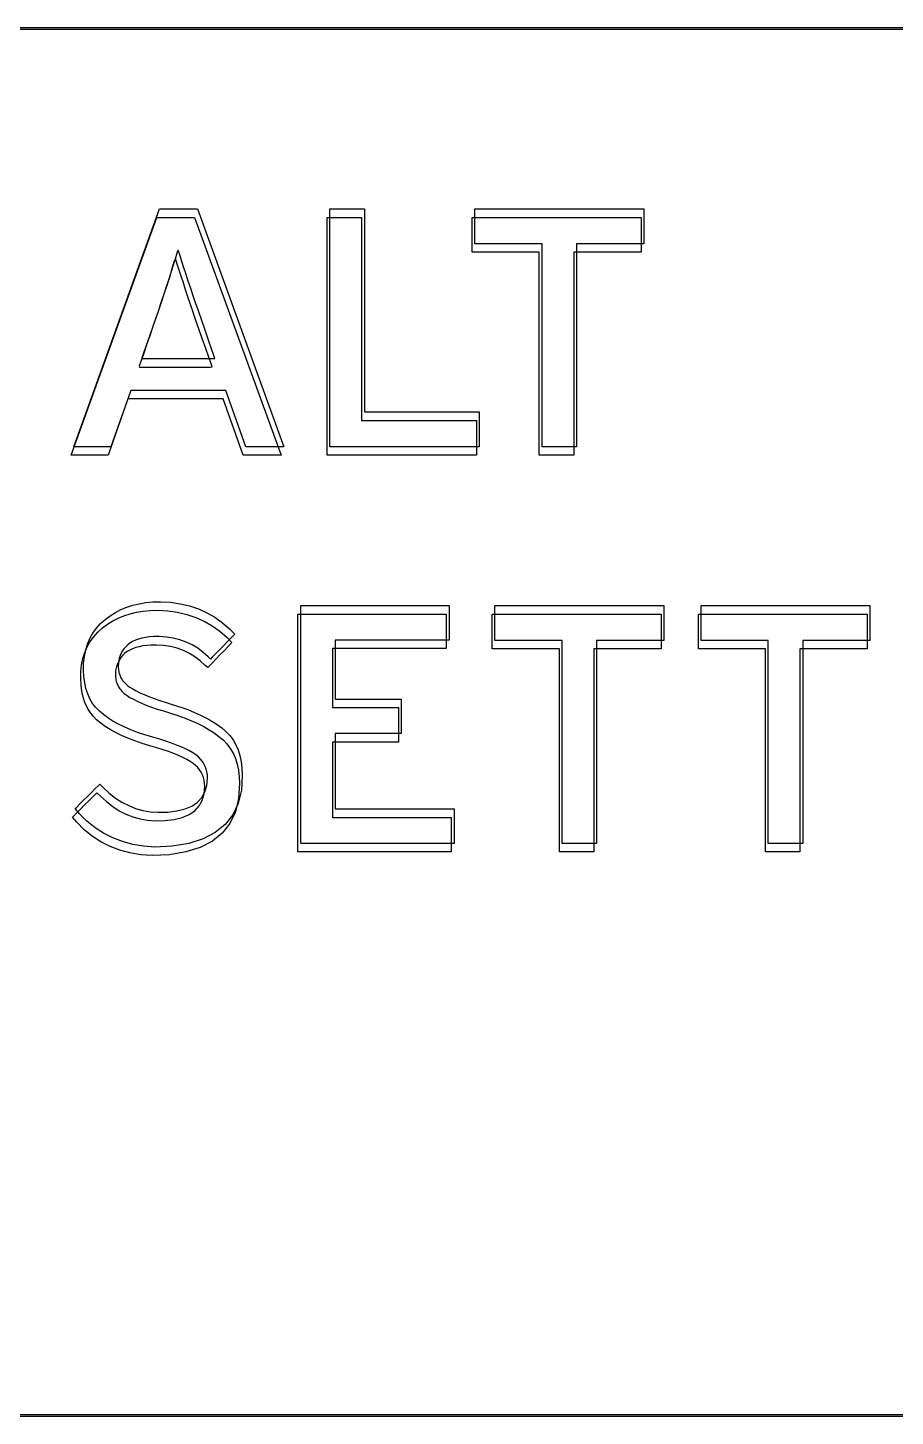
# Model space of a CAD drawing. Extents: x 1 to 47.7, y 0.2 to 35.
# Drawn here: x 15.509 to 15.934, y 11.834 to 12.514 of the extents above; entities that cross this region are included whole.
import ezdxf

# ---------------------------------------------------------------- set-up
doc = ezdxf.new("R2010")
doc.units = 0
doc.header["$MEASUREMENT"] = 0
for name, color, linetype in [('4_1__5U__UP_TO_TWO_IO_BOAR', 7, 'CONTINUOUS'), ('4_2__5U__FRONT_PANEL_W_24_', 7, 'CONTINUOUS'), ('5_1___24__TARGET_LEDS___12', 7, 'CONTINUOUS')]:
    doc.layers.add(name, color=color, linetype=linetype)

msp = doc.modelspace()

# ---------------------------------------------------------------- linework, layer by layer
at = {"layer": '4_1__5U__UP_TO_TWO_IO_BOAR'}
for points in [[(15.95687, 12.51358), (15.75912, 12.51358), (15.54988, 12.51358), (15.34926, 12.51358)], [(15.61576, 12.30894), (15.606, 12.33662), (15.55929, 12.33662), (15.5496, 12.30894), (15.53145, 12.30894), (15.57345, 12.42556), (15.592, 12.42556), (15.63448, 12.30894), (15.61576, 12.30894)], [(15.65704, 12.30894), (15.65704, 12.42556), (15.67394, 12.42556), (15.67394, 12.32602), (15.73029, 12.32602), (15.73029, 12.30894), (15.65704, 12.30894)], [(15.77802, 12.40847), (15.77802, 12.30894), (15.76112, 12.30894), (15.76112, 12.40847), (15.72816, 12.40847), (15.72816, 12.42556), (15.81102, 12.42556), (15.81102, 12.40847), (15.77802, 12.40847)], [(15.64271, 12.1145), (15.64271, 12.23111), (15.71549, 12.23111), (15.71549, 12.21419), (15.65961, 12.21419), (15.65961, 12.18521), (15.69207, 12.18521), (15.69207, 12.16829), (15.65961, 12.16829), (15.65961, 12.13142), (15.71794, 12.13142), (15.71794, 12.1145), (15.64271, 12.1145)], [(15.78787, 12.21403), (15.78787, 12.1145), (15.77097, 12.1145), (15.77097, 12.21403), (15.73801, 12.21403), (15.73801, 12.23111), (15.82087, 12.23111), (15.82087, 12.21403), (15.78787, 12.21403)], [(15.88902, 12.21403), (15.88902, 12.1145), (15.87212, 12.1145), (15.87212, 12.21403), (15.83917, 12.21403), (15.83917, 12.23111), (15.92202, 12.23111), (15.92202, 12.21403), (15.88902, 12.21403)], [(15.43289, 11.83359), (15.63967, 11.83359), (15.84645, 11.83359), (15.94355, 11.83359)]]:
    msp.add_lwpolyline(points, dxfattribs=at)
for points in [[(15.59127, 12.37909), (15.58997, 12.38292), (15.58873, 12.3866), (15.58756, 12.39012), (15.58645, 12.39349), (15.58541, 12.39671), (15.58442, 12.39976), (15.5835, 12.40267), (15.58264, 12.40542), (15.58187, 12.40382), (15.58104, 12.40099), (15.58013, 12.398), (15.57915, 12.39484), (15.57809, 12.39151), (15.57696, 12.38801), (15.57575, 12.38435), (15.57447, 12.38051), (15.57379, 12.37852), (15.57301, 12.37627), (15.57173, 12.37258), (15.57014, 12.36801), (15.56845, 12.36315), (15.56686, 12.35858), (15.56558, 12.35488), (15.5648, 12.35264), (15.56491, 12.35223), (15.56744, 12.35223), (15.5721, 12.35223), (15.57808, 12.35223), (15.58461, 12.35223), (15.59091, 12.35223), (15.59619, 12.35223), (15.59967, 12.35223), (15.60061, 12.35227), (15.60008, 12.35378), (15.59897, 12.35699), (15.59746, 12.36131), (15.59578, 12.36615), (15.59411, 12.37093), (15.59267, 12.37507), (15.59165, 12.37799)], [(15.61404, 12.14798), (15.61357, 12.14062), (15.612, 12.13412), (15.60934, 12.12847), (15.60558, 12.12368), (15.60072, 12.11975), (15.59477, 12.11668), (15.58773, 12.11446), (15.57959, 12.1131), (15.57111, 12.11266), (15.56555, 12.1131), (15.56026, 12.114), (15.55524, 12.11536), (15.55049, 12.11717), (15.546, 12.11944), (15.54178, 12.12217), (15.53784, 12.12535), (15.53415, 12.12899), (15.53208, 12.13154), (15.53281, 12.13227), (15.53419, 12.13364), (15.536, 12.13545), (15.53803, 12.13747), (15.54006, 12.1395), (15.54189, 12.14132), (15.54329, 12.14272), (15.54407, 12.14349), (15.54578, 12.14185), (15.54873, 12.13911), (15.5518, 12.13672), (15.55499, 12.13468), (15.55829, 12.133), (15.5617, 12.13165), (15.56523, 12.13066), (15.56888, 12.13002), (15.57264, 12.12973), (15.57743, 12.12983), (15.58199, 12.13039), (15.58594, 12.13138), (15.58929, 12.13281), (15.59203, 12.13468), (15.59417, 12.13699), (15.59571, 12.13973), (15.59665, 12.14292), (15.59698, 12.14654), (15.59691, 12.14815), (15.59671, 12.14957), (15.59636, 12.15094), (15.59587, 12.15225), (15.59523, 12.15349), (15.59446, 12.15468), (15.59354, 12.1558), (15.59248, 12.15686), (15.59127, 12.15786), (15.5898, 12.15886), (15.58812, 12.15984), (15.58623, 12.16081), (15.58412, 12.16177), (15.58179, 12.16272), (15.57925, 12.16366), (15.5765, 12.16459), (15.57353, 12.16551), (15.5701, 12.1665), (15.56626, 12.16767), (15.56266, 12.16891), (15.55929, 12.17021), (15.55615, 12.17157), (15.55324, 12.17299), (15.55056, 12.17448), (15.54812, 12.17602), (15.54591, 12.17763), (15.54392, 12.17927), (15.54215, 12.18108), (15.5406, 12.18309), (15.53928, 12.18531), (15.5382, 12.18774), (15.53733, 12.19037), (15.5367, 12.19321), (15.53629, 12.19626), (15.53611, 12.19952), (15.5362, 12.20293), (15.53656, 12.2062), (15.53721, 12.2093), (15.53812, 12.21222), (15.53931, 12.21498), (15.54078, 12.21757), (15.54252, 12.21999), (15.54453, 12.22224), (15.54682, 12.22433), (15.54923, 12.22614), (15.55179, 12.22773), (15.55448, 12.22911), (15.55732, 12.23028), (15.56031, 12.23124), (15.56345, 12.23199), (15.56673, 12.23253), (15.57015, 12.23287), (15.57386, 12.23298), (15.57883, 12.2327), (15.58359, 12.23203), (15.58815, 12.23096), (15.59251, 12.22948), (15.59667, 12.22761), (15.60062, 12.22534), (15.60438, 12.22266), (15.60793, 12.21959), (15.61031, 12.21711), (15.60966, 12.21643), (15.60835, 12.21508), (15.60659, 12.21326), (15.6046, 12.21119), (15.60258, 12.2091), (15.60075, 12.20721), (15.59931, 12.20572), (15.59848, 12.20486), (15.59724, 12.20591), (15.59478, 12.20816), (15.59217, 12.21013), (15.5894, 12.21181), (15.58648, 12.2132), (15.5834, 12.2143), (15.58017, 12.21512), (15.57678, 12.21565), (15.57324, 12.21589), (15.57056, 12.21586), (15.56849, 12.2157), (15.56655, 12.21545), (15.56475, 12.2151), (15.56309, 12.21465), (15.56156, 12.21411), (15.56018, 12.21346), (15.55893, 12.21272), (15.55782, 12.21187), (15.55684, 12.21092), (15.55597, 12.2099), (15.55523, 12.20883), (15.55459, 12.20771), (15.55408, 12.20654), (15.55368, 12.20531), (15.55339, 12.20403), (15.55322, 12.2027), (15.55317, 12.20136), (15.55318, 12.20068), (15.55323, 12.20003), (15.5533, 12.1994), (15.55341, 12.19879), (15.55354, 12.1982), (15.5537, 12.19763), (15.55388, 12.19708), (15.5541, 12.19655), (15.55434, 12.19604), (15.55463, 12.19549), (15.55496, 12.19494), (15.55533, 12.1944), (15.55576, 12.19387), (15.55623, 12.19335), (15.55675, 12.19283), (15.55731, 12.19231), (15.55793, 12.19181), (15.55884, 12.19113), (15.56027, 12.19022), (15.56193, 12.18929), (15.56381, 12.18836), (15.56592, 12.18742), (15.56826, 12.18647), (15.57083, 12.18551), (15.57362, 12.18455), (15.57664, 12.18357), (15.5802, 12.1825), (15.58383, 12.18131), (15.58728, 12.18006), (15.59053, 12.17874), (15.59359, 12.17735), (15.59646, 12.1759), (15.59914, 12.17437), (15.60163, 12.17278), (15.60393, 12.17113), (15.60602, 12.16936), (15.60787, 12.16739), (15.60948, 12.16522), (15.61084, 12.16285), (15.61197, 12.16028), (15.61285, 12.15751), (15.61349, 12.15453), (15.61389, 12.15136)]]:
    msp.add_lwpolyline(points, close=True, dxfattribs=at)
at = {"layer": '4_2__5U__FRONT_PANEL_W_24_'}
for points in [[(15.95466, 12.51442), (15.75691, 12.51442), (15.54767, 12.51442), (15.34705, 12.51442)], [(15.61442, 12.30478), (15.60465, 12.33245), (15.55794, 12.33245), (15.54826, 12.30478), (15.53011, 12.30478), (15.5721, 12.42139), (15.59066, 12.42139), (15.63314, 12.30478), (15.61442, 12.30478)], [(15.65569, 12.30478), (15.65569, 12.42139), (15.67259, 12.42139), (15.67259, 12.32186), (15.72895, 12.32186), (15.72895, 12.30478), (15.65569, 12.30478)], [(15.77668, 12.40431), (15.77668, 12.30478), (15.75978, 12.30478), (15.75978, 12.40431), (15.72682, 12.40431), (15.72682, 12.42139), (15.80968, 12.42139), (15.80968, 12.40431), (15.77668, 12.40431)], [(15.64137, 12.11033), (15.64137, 12.22695), (15.71415, 12.22695), (15.71415, 12.21003), (15.65827, 12.21003), (15.65827, 12.18104), (15.69073, 12.18104), (15.69073, 12.16413), (15.65827, 12.16413), (15.65827, 12.12725), (15.71659, 12.12725), (15.71659, 12.11033), (15.64137, 12.11033)], [(15.78653, 12.20987), (15.78653, 12.11033), (15.76963, 12.11033), (15.76963, 12.20987), (15.73667, 12.20987), (15.73667, 12.22695), (15.81953, 12.22695), (15.81953, 12.20987), (15.78653, 12.20987)], [(15.88768, 12.20987), (15.88768, 12.11033), (15.87078, 12.11033), (15.87078, 12.20987), (15.83782, 12.20987), (15.83782, 12.22695), (15.92068, 12.22695), (15.92068, 12.20987), (15.88768, 12.20987)], [(15.43068, 11.83444), (15.63746, 11.83444), (15.84424, 11.83444), (15.94134, 11.83444)]]:
    msp.add_lwpolyline(points, dxfattribs=at)
for points in [[(15.58993, 12.37493), (15.58863, 12.37876), (15.58739, 12.38244), (15.58622, 12.38596), (15.58511, 12.38933), (15.58406, 12.39254), (15.58308, 12.3956), (15.58216, 12.39851), (15.5813, 12.40126), (15.58052, 12.39965), (15.57969, 12.39683), (15.57879, 12.39384), (15.5778, 12.39068), (15.57675, 12.38735), (15.57561, 12.38385), (15.57441, 12.38018), (15.57313, 12.37634), (15.57245, 12.37435), (15.57167, 12.37211), (15.57038, 12.36841), (15.5688, 12.36384), (15.56711, 12.35898), (15.56552, 12.35441), (15.56424, 12.35072), (15.56346, 12.34847), (15.56356, 12.34806), (15.5661, 12.34806), (15.57075, 12.34806), (15.57674, 12.34806), (15.58327, 12.34806), (15.58957, 12.34806), (15.59485, 12.34806), (15.59832, 12.34806), (15.59927, 12.34811), (15.59874, 12.34962), (15.59762, 12.35283), (15.59612, 12.35714), (15.59443, 12.36199), (15.59277, 12.36677), (15.59132, 12.37091), (15.59031, 12.37382)], [(15.6127, 12.14381), (15.61222, 12.13645), (15.61066, 12.12995), (15.60799, 12.12431), (15.60423, 12.11952), (15.59938, 12.11559), (15.59343, 12.11251), (15.58639, 12.1103), (15.57825, 12.10893), (15.56977, 12.10849), (15.56421, 12.10894), (15.55892, 12.10984), (15.5539, 12.11119), (15.54915, 12.11301), (15.54466, 12.11528), (15.54044, 12.118), (15.53649, 12.12119), (15.53281, 12.12482), (15.53073, 12.12737), (15.53147, 12.1281), (15.53285, 12.12948), (15.53466, 12.13128), (15.53669, 12.13331), (15.53872, 12.13533), (15.54055, 12.13715), (15.54195, 12.13855), (15.54272, 12.13932), (15.54444, 12.13768), (15.54739, 12.13495), (15.55046, 12.13256), (15.55364, 12.13052), (15.55694, 12.12883), (15.56036, 12.12749), (15.56389, 12.1265), (15.56754, 12.12586), (15.5713, 12.12556), (15.57609, 12.12567), (15.58064, 12.12622), (15.58459, 12.12721), (15.58794, 12.12865), (15.59069, 12.13051), (15.59283, 12.13282), (15.59437, 12.13557), (15.5953, 12.13876), (15.59563, 12.14238), (15.59557, 12.14398), (15.59536, 12.14541), (15.59501, 12.14678), (15.59452, 12.14808), (15.59389, 12.14933), (15.59311, 12.15051), (15.5922, 12.15163), (15.59114, 12.1527), (15.58992, 12.1537), (15.58846, 12.15469), (15.58678, 12.15568), (15.58489, 12.15665), (15.58278, 12.15761), (15.58045, 12.15856), (15.57791, 12.1595), (15.57516, 12.16043), (15.57218, 12.16135), (15.56875, 12.16233), (15.56492, 12.16351), (15.56131, 12.16475), (15.55794, 12.16605), (15.5548, 12.16741), (15.5519, 12.16883), (15.54922, 12.17031), (15.54678, 12.17186), (15.54456, 12.17346), (15.54257, 12.17511), (15.5408, 12.17691), (15.53926, 12.17893), (15.53794, 12.18114), (15.53685, 12.18357), (15.53599, 12.18621), (15.53536, 12.18905), (15.53495, 12.1921), (15.53477, 12.19535), (15.53486, 12.19876), (15.53522, 12.20203), (15.53587, 12.20513), (15.53678, 12.20806), (15.53797, 12.21082), (15.53944, 12.21341), (15.54118, 12.21583), (15.54319, 12.21808), (15.54548, 12.22016), (15.54789, 12.22197), (15.55044, 12.22356), (15.55314, 12.22494), (15.55598, 12.22612), (15.55897, 12.22708), (15.5621, 12.22783), (15.56538, 12.22837), (15.56881, 12.2287), (15.57252, 12.22882), (15.57748, 12.22854), (15.58225, 12.22787), (15.58681, 12.22679), (15.59117, 12.22532), (15.59532, 12.22345), (15.59928, 12.22117), (15.60304, 12.2185), (15.60659, 12.21543), (15.60897, 12.21295), (15.60832, 12.21227), (15.60701, 12.21091), (15.60525, 12.20909), (15.60326, 12.20703), (15.60124, 12.20494), (15.59941, 12.20304), (15.59797, 12.20155), (15.59714, 12.20069), (15.5959, 12.20174), (15.59344, 12.204), (15.59083, 12.20596), (15.58806, 12.20764), (15.58514, 12.20904), (15.58206, 12.21014), (15.57882, 12.21095), (15.57544, 12.21148), (15.57189, 12.21172), (15.56922, 12.21169), (15.56714, 12.21154), (15.5652, 12.21129), (15.5634, 12.21094), (15.56174, 12.21049), (15.56022, 12.20994), (15.55883, 12.2093), (15.55759, 12.20855), (15.55648, 12.20771), (15.5555, 12.20675), (15.55463, 12.20574), (15.55388, 12.20467), (15.55325, 12.20355), (15.55273, 12.20237), (15.55233, 12.20115), (15.55205, 12.19987), (15.55188, 12.19854), (15.55183, 12.19719), (15.55184, 12.19652), (15.55189, 12.19586), (15.55196, 12.19523), (15.55206, 12.19462), (15.55219, 12.19403), (15.55235, 12.19346), (15.55254, 12.19292), (15.55276, 12.19239), (15.553, 12.19187), (15.55328, 12.19132), (15.55361, 12.19078), (15.55399, 12.19024), (15.55442, 12.18971), (15.55489, 12.18918), (15.55541, 12.18866), (15.55597, 12.18815), (15.55658, 12.18764), (15.5575, 12.18697), (15.55893, 12.18605), (15.56058, 12.18513), (15.56247, 12.1842), (15.56458, 12.18326), (15.56692, 12.18231), (15.56948, 12.18135), (15.57228, 12.18038), (15.5753, 12.17941), (15.57886, 12.17834), (15.58249, 12.17715), (15.58593, 12.1759), (15.58919, 12.17458), (15.59225, 12.17319), (15.59512, 12.17173), (15.5978, 12.17021), (15.60029, 12.16862), (15.60258, 12.16696), (15.60467, 12.1652), (15.60653, 12.16323), (15.60813, 12.16106), (15.6095, 12.15869), (15.61063, 12.15612), (15.61151, 12.15335), (15.61215, 12.15037), (15.61254, 12.14719)]]:
    msp.add_lwpolyline(points, close=True, dxfattribs=at)
at = {"layer": '5_1___24__TARGET_LEDS___12'}
for points in [[(15.95466, 12.51442), (15.75691, 12.51442), (15.54767, 12.51442), (15.34705, 12.51442)], [(15.61442, 12.30478), (15.60465, 12.33245), (15.55794, 12.33245), (15.54826, 12.30478), (15.53011, 12.30478), (15.5721, 12.42139), (15.59066, 12.42139), (15.63314, 12.30478), (15.61442, 12.30478)], [(15.65569, 12.30478), (15.65569, 12.42139), (15.67259, 12.42139), (15.67259, 12.32186), (15.72895, 12.32186), (15.72895, 12.30478), (15.65569, 12.30478)], [(15.77668, 12.40431), (15.77668, 12.30478), (15.75978, 12.30478), (15.75978, 12.40431), (15.72682, 12.40431), (15.72682, 12.42139), (15.80968, 12.42139), (15.80968, 12.40431), (15.77668, 12.40431)], [(15.64137, 12.11033), (15.64137, 12.22695), (15.71415, 12.22695), (15.71415, 12.21003), (15.65827, 12.21003), (15.65827, 12.18104), (15.69073, 12.18104), (15.69073, 12.16413), (15.65827, 12.16413), (15.65827, 12.12725), (15.71659, 12.12725), (15.71659, 12.11033), (15.64137, 12.11033)], [(15.78653, 12.20987), (15.78653, 12.11033), (15.76963, 12.11033), (15.76963, 12.20987), (15.73667, 12.20987), (15.73667, 12.22695), (15.81953, 12.22695), (15.81953, 12.20987), (15.78653, 12.20987)], [(15.88768, 12.20987), (15.88768, 12.11033), (15.87078, 12.11033), (15.87078, 12.20987), (15.83782, 12.20987), (15.83782, 12.22695), (15.92068, 12.22695), (15.92068, 12.20987), (15.88768, 12.20987)], [(15.43068, 11.83444), (15.63746, 11.83444), (15.84424, 11.83444), (15.94134, 11.83444)]]:
    msp.add_lwpolyline(points, dxfattribs=at)
for points in [[(15.58993, 12.37493), (15.58863, 12.37876), (15.58739, 12.38244), (15.58622, 12.38596), (15.58511, 12.38933), (15.58406, 12.39254), (15.58308, 12.3956), (15.58216, 12.39851), (15.5813, 12.40126), (15.58052, 12.39965), (15.57969, 12.39683), (15.57879, 12.39384), (15.5778, 12.39068), (15.57675, 12.38735), (15.57561, 12.38385), (15.57441, 12.38018), (15.57313, 12.37634), (15.57245, 12.37435), (15.57167, 12.37211), (15.57038, 12.36841), (15.5688, 12.36384), (15.56711, 12.35898), (15.56552, 12.35441), (15.56424, 12.35072), (15.56346, 12.34847), (15.56356, 12.34806), (15.5661, 12.34806), (15.57075, 12.34806), (15.57674, 12.34806), (15.58327, 12.34806), (15.58957, 12.34806), (15.59485, 12.34806), (15.59832, 12.34806), (15.59927, 12.34811), (15.59874, 12.34962), (15.59762, 12.35283), (15.59612, 12.35714), (15.59443, 12.36199), (15.59277, 12.36677), (15.59132, 12.37091), (15.59031, 12.37382)], [(15.6127, 12.14381), (15.61222, 12.13645), (15.61066, 12.12995), (15.60799, 12.12431), (15.60423, 12.11952), (15.59938, 12.11559), (15.59343, 12.11251), (15.58639, 12.1103), (15.57825, 12.10893), (15.56977, 12.10849), (15.56421, 12.10894), (15.55892, 12.10984), (15.5539, 12.11119), (15.54915, 12.11301), (15.54466, 12.11528), (15.54044, 12.118), (15.53649, 12.12119), (15.53281, 12.12482), (15.53073, 12.12737), (15.53147, 12.1281), (15.53285, 12.12948), (15.53466, 12.13128), (15.53669, 12.13331), (15.53872, 12.13533), (15.54055, 12.13715), (15.54195, 12.13855), (15.54272, 12.13932), (15.54444, 12.13768), (15.54739, 12.13495), (15.55046, 12.13256), (15.55364, 12.13052), (15.55694, 12.12883), (15.56036, 12.12749), (15.56389, 12.1265), (15.56754, 12.12586), (15.5713, 12.12556), (15.57609, 12.12567), (15.58064, 12.12622), (15.58459, 12.12721), (15.58794, 12.12865), (15.59069, 12.13051), (15.59283, 12.13282), (15.59437, 12.13557), (15.5953, 12.13876), (15.59563, 12.14238), (15.59557, 12.14398), (15.59536, 12.14541), (15.59501, 12.14678), (15.59452, 12.14808), (15.59389, 12.14933), (15.59311, 12.15051), (15.5922, 12.15163), (15.59114, 12.1527), (15.58992, 12.1537), (15.58846, 12.15469), (15.58678, 12.15568), (15.58489, 12.15665), (15.58278, 12.15761), (15.58045, 12.15856), (15.57791, 12.1595), (15.57516, 12.16043), (15.57218, 12.16135), (15.56875, 12.16233), (15.56492, 12.16351), (15.56131, 12.16475), (15.55794, 12.16605), (15.5548, 12.16741), (15.5519, 12.16883), (15.54922, 12.17031), (15.54678, 12.17186), (15.54456, 12.17346), (15.54257, 12.17511), (15.5408, 12.17691), (15.53926, 12.17893), (15.53794, 12.18114), (15.53685, 12.18357), (15.53599, 12.18621), (15.53536, 12.18905), (15.53495, 12.1921), (15.53477, 12.19535), (15.53486, 12.19876), (15.53522, 12.20203), (15.53587, 12.20513), (15.53678, 12.20806), (15.53797, 12.21082), (15.53944, 12.21341), (15.54118, 12.21583), (15.54319, 12.21808), (15.54548, 12.22016), (15.54789, 12.22197), (15.55044, 12.22356), (15.55314, 12.22494), (15.55598, 12.22612), (15.55897, 12.22708), (15.5621, 12.22783), (15.56538, 12.22837), (15.56881, 12.2287), (15.57252, 12.22882), (15.57748, 12.22854), (15.58225, 12.22787), (15.58681, 12.22679), (15.59117, 12.22532), (15.59532, 12.22345), (15.59928, 12.22117), (15.60304, 12.2185), (15.60659, 12.21543), (15.60897, 12.21295), (15.60832, 12.21227), (15.60701, 12.21091), (15.60525, 12.20909), (15.60326, 12.20703), (15.60124, 12.20494), (15.59941, 12.20304), (15.59797, 12.20155), (15.59714, 12.20069), (15.5959, 12.20174), (15.59344, 12.204), (15.59083, 12.20596), (15.58806, 12.20764), (15.58514, 12.20904), (15.58206, 12.21014), (15.57882, 12.21095), (15.57544, 12.21148), (15.57189, 12.21172), (15.56922, 12.21169), (15.56714, 12.21154), (15.5652, 12.21129), (15.5634, 12.21094), (15.56174, 12.21049), (15.56022, 12.20994), (15.55883, 12.2093), (15.55759, 12.20855), (15.55648, 12.20771), (15.5555, 12.20675), (15.55463, 12.20574), (15.55388, 12.20467), (15.55325, 12.20355), (15.55273, 12.20237), (15.55233, 12.20115), (15.55205, 12.19987), (15.55188, 12.19854), (15.55183, 12.19719), (15.55184, 12.19652), (15.55189, 12.19586), (15.55196, 12.19523), (15.55206, 12.19462), (15.55219, 12.19403), (15.55235, 12.19346), (15.55254, 12.19292), (15.55276, 12.19239), (15.553, 12.19187), (15.55328, 12.19132), (15.55361, 12.19078), (15.55399, 12.19024), (15.55442, 12.18971), (15.55489, 12.18918), (15.55541, 12.18866), (15.55597, 12.18815), (15.55658, 12.18764), (15.5575, 12.18697), (15.55893, 12.18605), (15.56058, 12.18513), (15.56247, 12.1842), (15.56458, 12.18326), (15.56692, 12.18231), (15.56948, 12.18135), (15.57228, 12.18038), (15.5753, 12.17941), (15.57886, 12.17834), (15.58249, 12.17715), (15.58593, 12.1759), (15.58919, 12.17458), (15.59225, 12.17319), (15.59512, 12.17173), (15.5978, 12.17021), (15.60029, 12.16862), (15.60258, 12.16696), (15.60467, 12.1652), (15.60653, 12.16323), (15.60813, 12.16106), (15.6095, 12.15869), (15.61063, 12.15612), (15.61151, 12.15335), (15.61215, 12.15037), (15.61254, 12.14719)]]:
    msp.add_lwpolyline(points, close=True, dxfattribs=at)

doc.saveas('drawing.dxf')
